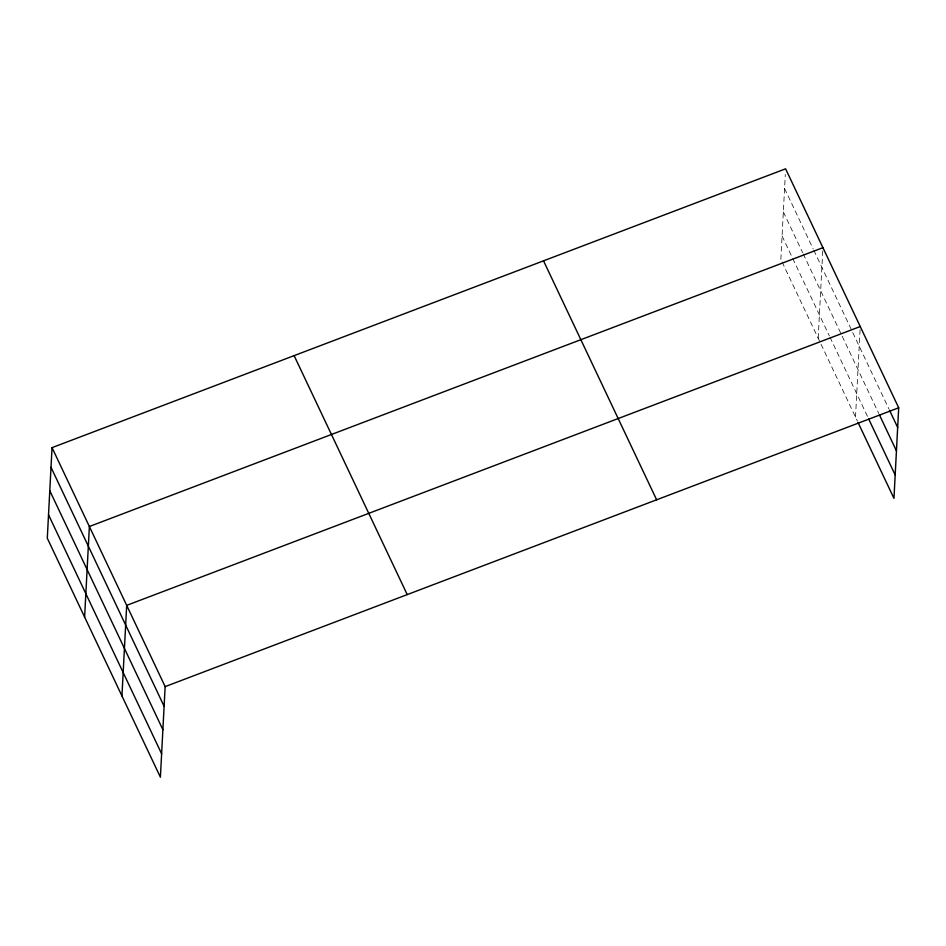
<?xml version="1.0" encoding="UTF-8"?>
<svg xmlns="http://www.w3.org/2000/svg" width="946" height="946" viewBox="0 0 946 946"><rect width="100%" height="100%" fill="white"/><g stroke="black" fill="none" stroke-linecap="round" stroke-linejoin="round"><path stroke-width="0.71" stroke-dasharray="4.73 3.55" d="M780.852 259.381L785.31 174.431M818.184 338.242L822.854 249.07M855.503 417.103L860.174 327.931M784.577 188.479L813.182 248.94M813.808 250.252L888.838 408.814M783.347 211.88L802.634 252.629M803.249 253.942L878.787 413.556M782.082 235.992L829.358 335.877M829.985 337.19L868.073 417.683M782.106 262.007L857.395 421.1"/><path stroke-width="1.42" d="M52.042 447.647L47.3 538.215L160.394 777.186L165.148 686.619L52.042 447.647L785.606 168.814L898.7 407.785L893.958 498.353L858.022 422.436M84.62 617.076L89.373 526.508L822.925 247.675M121.939 695.937L126.693 605.369L860.245 326.536M165.148 686.619L898.7 407.785M889.477 410.138L897.671 427.462M879.425 414.892L896.441 450.852M868.7 419.019L895.176 474.963M543.524 260.824L656.63 499.795M294.123 355.625L407.218 594.596M51.013 467.324L164.107 706.295M49.795 490.714L162.889 729.685M48.53 514.825L161.624 753.796"/></g></svg>
